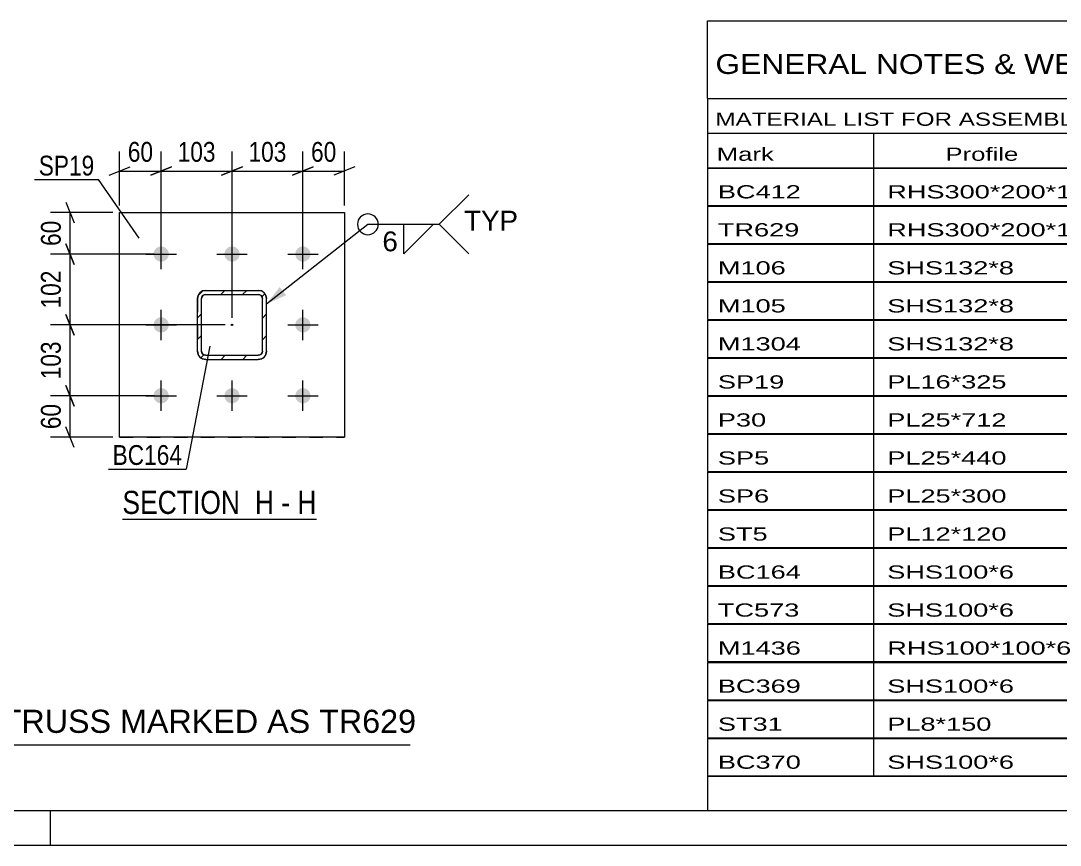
# Model space of a CAD drawing. Header units: millimetres. Extents: x -81 to 760, y -449 to 145.
# Drawn here: x 335.6 to 486, y -448.7 to -329.4 of the extents above; entities that cross this region are included whole.
import ezdxf

# ---------------------------------------------------------------- set-up
doc = ezdxf.new("R2010")
doc.units = ezdxf.units.MM
doc.linetypes.add('DXK_LINE_DOT2', pattern=[3.9198, 1.9599, -1.9599])
doc.linetypes.add('DXK_LINE_DOT3', pattern=[5.9187, 2.979, -0.9799, 0.9799, -0.9799])
doc.styles.add('Arial', font='ARIAL.TTF', dxfattribs={"height": 0.2})
doc.styles.add('Arial Narrow', font='ARIALN.TTF', dxfattribs={"height": 0.2})

# ---------------------------------------------------------------- blocks, each defined once
blk = doc.blocks.new('Unknown-122571161-1134')
at = {"color": 5, "linetype": 'Continuous'}
for p, q in [((-76.05, -443.66), (754.95, -443.66)), ((339.95, -448.66), (339.95, -443.66)), ((-81.05, -448.66), (759.95, -448.66))]:
    blk.add_line(p, q, dxfattribs=at)
blk = doc.blocks.new('Unknown-122571161-12 - 6679')
at = {"color": 6, "linetype": 'Continuous'}
blk.add_line((350.33, -401.49), (378.4, -401.49), dxfattribs=at)
at = {"color": 0, "linetype": 'Continuous'}
for points in [[(368.44, -400.74), (368.44, -397.24), (350.33, -397.24), (350.33, -400.74)], [(372.26, -400.74), (372.26, -397.24), (369.49, -397.24), (369.49, -400.74)], [(374.58, -400.74), (374.58, -397.24), (373.31, -397.24), (373.31, -400.74)], [(378.4, -400.74), (378.4, -397.24), (375.63, -397.24), (375.63, -400.74)]]:
    blk.add_wipeout(points, dxfattribs=at)
at = {"color": 7, "linetype": 'Continuous', "style": 'Arial Narrow'}
for s, p in [('SECTION ', (350.33, -400.74)), ('H', (369.49, -400.74)), ('H', (375.63, -400.74)), ('-', (373.31, -400.74))]:
    blk.add_text(s, height=3.34, dxfattribs=at).set_placement(p)
blk = doc.blocks.new('Part-122571161-6742 - 6679')
at = {"color": 2, "linetype": 'Continuous'}
for p, q in [((349.93, -357.15), (349.93, -357.15)), ((349.93, -389.65), (349.93, -357.15)), ((349.93, -357.15), (382.43, -357.15)), ((382.43, -357.15), (382.43, -357.15)), ((382.43, -357.15), (382.43, -389.65)), ((349.93, -389.65), (349.93, -389.65)), ((382.43, -389.65), (349.93, -389.65)), ((382.43, -389.65), (382.43, -389.65))]:
    blk.add_line(p, q, dxfattribs=at)
at = {"color": 7, "linetype": 'DXK_LINE_DOT2'}
for p, q in [((349.93, -357.15), (382.43, -357.15)), ((349.93, -389.65), (382.43, -389.65))]:
    blk.add_line(p, q, dxfattribs=at)
blk = doc.blocks.new('Part-122571161-6706 - 6679')
at = {"linetype": 'Continuous'}
h = blk.add_hatch(dxfattribs=at)
h.set_pattern_fill('', scale=0.7, style=0, pattern_type=0)
h.set_pattern_definition([(45, (361.9254, -368.4903), (-1.57154, 1.57154), [])])
h.paths.add_polyline_path([(362.38, -368.4), (361.93, -368.49), (361.54, -368.75), (361.28, -369.14), (361.18, -369.6), (361.18, -377.2), (361.28, -377.66), (361.54, -378.05), (361.93, -378.31), (362.38, -378.4), (369.98, -378.4), (370.44, -378.31), (370.83, -378.05), (371.09, -377.66), (371.18, -377.2), (371.18, -369.6), (371.09, -369.14), (370.83, -368.75), (370.44, -368.49), (369.98, -368.4)])
h.paths.add_polyline_path([(369.98, -369), (370.21, -369.04), (370.41, -369.17), (370.54, -369.37), (370.58, -369.6), (370.58, -377.2), (370.54, -377.43), (370.41, -377.62), (370.21, -377.75), (369.98, -377.8), (362.38, -377.8), (362.15, -377.75), (361.96, -377.62), (361.83, -377.43), (361.78, -377.2), (361.78, -369.6), (361.83, -369.37), (361.96, -369.17), (362.15, -369.04), (362.38, -369)])
blk.add_hatch(color=246, dxfattribs=at).paths.add_polyline_path([(366.18, -373.5, -1), (366.18, -373.3, -1)])
at = {"color": 7, "linetype": 'DXK_LINE_DOT2'}
for p, q in [((361.18, -369.6), (361.28, -369.14)), ((361.18, -369.6), (361.18, -377.2)), ((361.83, -369.37), (361.78, -369.6)), ((361.78, -377.2), (361.78, -369.6)), ((361.96, -369.17), (361.83, -369.37)), ((361.93, -368.49), (362.38, -368.4)), ((362.15, -369.04), (361.96, -369.17)), ((362.38, -369), (362.15, -369.04)), ((362.38, -368.4), (369.98, -368.4)), ((362.38, -369), (369.98, -369)), ((369.98, -368.4), (370.44, -368.49)), ((370.21, -369.04), (369.98, -369)), ((370.41, -369.17), (370.21, -369.04)), ((370.54, -369.37), (370.41, -369.17)), ((370.58, -369.6), (370.54, -369.37)), ((370.58, -377.2), (370.58, -369.6)), ((371.09, -369.14), (371.18, -369.6)), ((371.18, -377.2), (371.18, -369.6)), ((361.28, -377.66), (361.18, -377.2)), ((361.78, -377.2), (361.83, -377.43)), ((370.54, -377.43), (370.58, -377.2)), ((371.18, -377.2), (371.09, -377.66)), ((361.83, -377.43), (361.96, -377.62)), ((362.38, -378.4), (361.93, -378.31)), ((361.96, -377.62), (362.15, -377.75)), ((362.15, -377.75), (362.38, -377.8)), ((362.38, -377.8), (369.98, -377.8)), ((362.38, -378.4), (369.98, -378.4)), ((369.98, -377.8), (370.21, -377.75)), ((370.44, -378.31), (369.98, -378.4)), ((370.21, -377.75), (370.41, -377.62)), ((370.41, -377.62), (370.54, -377.43))]:
    blk.add_line(p, q, dxfattribs=at)
at = {"color": 2, "linetype": 'Continuous'}
for p, q in [((361.28, -369.14), (361.18, -369.6)), ((361.18, -369.6), (361.18, -369.6)), ((361.18, -377.2), (361.18, -369.6)), ((361.78, -369.6), (361.83, -369.37)), ((361.78, -369.6), (361.78, -369.6)), ((361.78, -377.2), (361.78, -369.6)), ((361.83, -369.37), (361.96, -369.17)), ((362.38, -368.4), (361.93, -368.49)), ((361.96, -369.17), (362.15, -369.04)), ((362.15, -369.04), (362.38, -369)), ((362.38, -368.4), (362.38, -368.4)), ((362.38, -368.4), (369.98, -368.4)), ((362.38, -369), (362.38, -369)), ((362.38, -369), (369.98, -369)), ((369.98, -368.4), (369.98, -368.4)), ((370.44, -368.49), (369.98, -368.4)), ((369.98, -369), (369.98, -369)), ((369.98, -369), (370.21, -369.04)), ((370.21, -369.04), (370.41, -369.17)), ((370.41, -369.17), (370.54, -369.37)), ((370.54, -369.37), (370.58, -369.6)), ((370.58, -369.6), (370.58, -369.6)), ((370.58, -377.2), (370.58, -369.6)), ((371.18, -369.6), (371.09, -369.14)), ((371.18, -369.6), (371.18, -369.6)), ((371.18, -377.2), (371.18, -369.6)), ((361.18, -377.2), (361.18, -377.2)), ((361.18, -377.2), (361.28, -377.66)), ((361.78, -377.2), (361.78, -377.2)), ((361.83, -377.43), (361.78, -377.2)), ((370.58, -377.2), (370.54, -377.43)), ((370.58, -377.2), (370.58, -377.2)), ((371.09, -377.66), (371.18, -377.2)), ((371.18, -377.2), (371.18, -377.2)), ((361.96, -377.62), (361.83, -377.43)), ((361.93, -378.31), (362.38, -378.4)), ((362.15, -377.75), (361.96, -377.62)), ((362.38, -377.8), (362.15, -377.75)), ((362.38, -377.8), (362.38, -377.8)), ((362.38, -377.8), (369.98, -377.8)), ((362.38, -378.4), (362.38, -378.4)), ((362.38, -378.4), (369.98, -378.4)), ((370.21, -377.75), (369.98, -377.8)), ((369.98, -377.8), (369.98, -377.8)), ((369.98, -378.4), (370.44, -378.31)), ((369.98, -378.4), (369.98, -378.4)), ((370.41, -377.62), (370.21, -377.75)), ((370.54, -377.43), (370.41, -377.62))]:
    blk.add_line(p, q, dxfattribs=at)
at = {"color": 7, "linetype": 'DXK_LINE_DOT3'}
blk.add_line((366.18, -373.4), (366.18, -373.4), dxfattribs=at)
at = {"color": 246, "linetype": 'DXK_LINE_DOT2'}
blk.add_line((366.18, -373.4), (366.18, -373.4), dxfattribs=at)
at = {"color": 246, "linetype": 'Continuous'}
blk.add_circle((366.18, -373.4), 0.1, dxfattribs=at)
at = {"color": 7, "linetype": 'DXK_LINE_DOT2'}
for centre, start, end in [((362.38, -369.6), 112.5, 157.5), ((369.98, -369.6), 22.5, 67.5), ((362.38, -377.2), 202.5, 247.5), ((369.98, -377.2), 292.5, 337.5)]:
    blk.add_arc(centre, 1.2, start, end, dxfattribs=at)
at = {"color": 2, "linetype": 'Continuous'}
for centre, start, end in [((362.38, -369.6), 112.5, 157.5), ((369.98, -369.6), 22.5, 67.5), ((362.38, -377.2), 202.5, 247.5), ((369.98, -377.2), 292.5, 337.5)]:
    blk.add_arc(centre, 1.2, start, end, dxfattribs=at)
blk = doc.blocks.new('Bolt-122571161-6793 - 6679')
at = {"linetype": 'Continuous'}
for points in [[(355.93, -362.05), (356.16, -362.07), (356.38, -362.14), (356.58, -362.26), (356.75, -362.41), (356.89, -362.6), (356.98, -362.81), (357.03, -363.03), (357.03, -363.26), (356.98, -363.49), (356.89, -363.7), (356.75, -363.89), (356.58, -364.04), (356.38, -364.15), (356.16, -364.22), (355.93, -364.25), (355.71, -364.22), (355.49, -364.15), (355.29, -364.04), (355.12, -363.89), (354.98, -363.7), (354.89, -363.49), (354.84, -363.26), (354.84, -363.03), (354.89, -362.81), (354.98, -362.6), (355.12, -362.41), (355.29, -362.26), (355.49, -362.14), (355.71, -362.07)], [(366.18, -362.05), (366.41, -362.07), (366.63, -362.14), (366.83, -362.26), (367, -362.41), (367.14, -362.6), (367.23, -362.81), (367.28, -363.03), (367.28, -363.26), (367.23, -363.49), (367.14, -363.7), (367, -363.89), (366.83, -364.04), (366.63, -364.15), (366.41, -364.22), (366.18, -364.25), (365.96, -364.22), (365.74, -364.15), (365.54, -364.04), (365.37, -363.89), (365.23, -363.7), (365.14, -363.49), (365.09, -363.26), (365.09, -363.03), (365.14, -362.81), (365.23, -362.6), (365.37, -362.41), (365.54, -362.26), (365.74, -362.14), (365.96, -362.07)], [(376.43, -362.05), (376.66, -362.07), (376.88, -362.14), (377.08, -362.26), (377.25, -362.41), (377.39, -362.6), (377.48, -362.81), (377.53, -363.03), (377.53, -363.26), (377.48, -363.49), (377.39, -363.7), (377.25, -363.89), (377.08, -364.04), (376.88, -364.15), (376.66, -364.22), (376.43, -364.25), (376.21, -364.22), (375.99, -364.15), (375.79, -364.04), (375.62, -363.89), (375.48, -363.7), (375.39, -363.49), (375.34, -363.26), (375.34, -363.03), (375.39, -362.81), (375.48, -362.6), (375.62, -362.41), (375.79, -362.26), (375.99, -362.14), (376.21, -362.07)], [(355.93, -372.3), (356.16, -372.32), (356.38, -372.39), (356.58, -372.51), (356.75, -372.66), (356.89, -372.85), (356.98, -373.06), (357.03, -373.28), (357.03, -373.51), (356.98, -373.74), (356.89, -373.95), (356.75, -374.14), (356.58, -374.29), (356.38, -374.4), (356.16, -374.47), (355.93, -374.5), (355.71, -374.47), (355.49, -374.4), (355.29, -374.29), (355.12, -374.14), (354.98, -373.95), (354.89, -373.74), (354.84, -373.51), (354.84, -373.28), (354.89, -373.06), (354.98, -372.85), (355.12, -372.66), (355.29, -372.51), (355.49, -372.39), (355.71, -372.32)], [(376.43, -372.3), (376.66, -372.32), (376.88, -372.39), (377.08, -372.51), (377.25, -372.66), (377.39, -372.85), (377.48, -373.06), (377.53, -373.28), (377.53, -373.51), (377.48, -373.74), (377.39, -373.95), (377.25, -374.14), (377.08, -374.29), (376.88, -374.4), (376.66, -374.47), (376.43, -374.5), (376.21, -374.47), (375.99, -374.4), (375.79, -374.29), (375.62, -374.14), (375.48, -373.95), (375.39, -373.74), (375.34, -373.51), (375.34, -373.28), (375.39, -373.06), (375.48, -372.85), (375.62, -372.66), (375.79, -372.51), (375.99, -372.39), (376.21, -372.32)], [(355.93, -382.55), (356.16, -382.57), (356.38, -382.64), (356.58, -382.76), (356.75, -382.91), (356.89, -383.1), (356.98, -383.31), (357.03, -383.53), (357.03, -383.76), (356.98, -383.99), (356.89, -384.2), (356.75, -384.39), (356.58, -384.54), (356.38, -384.65), (356.16, -384.72), (355.93, -384.75), (355.71, -384.72), (355.49, -384.65), (355.29, -384.54), (355.12, -384.39), (354.98, -384.2), (354.89, -383.99), (354.84, -383.76), (354.84, -383.53), (354.89, -383.31), (354.98, -383.1), (355.12, -382.91), (355.29, -382.76), (355.49, -382.64), (355.71, -382.57)], [(366.18, -382.55), (366.41, -382.57), (366.63, -382.64), (366.83, -382.76), (367, -382.91), (367.14, -383.1), (367.23, -383.31), (367.28, -383.53), (367.28, -383.76), (367.23, -383.99), (367.14, -384.2), (367, -384.39), (366.83, -384.54), (366.63, -384.65), (366.41, -384.72), (366.18, -384.75), (365.96, -384.72), (365.74, -384.65), (365.54, -384.54), (365.37, -384.39), (365.23, -384.2), (365.14, -383.99), (365.09, -383.76), (365.09, -383.53), (365.14, -383.31), (365.23, -383.1), (365.37, -382.91), (365.54, -382.76), (365.74, -382.64), (365.96, -382.57)], [(376.43, -382.55), (376.66, -382.57), (376.88, -382.64), (377.08, -382.76), (377.25, -382.91), (377.39, -383.1), (377.48, -383.31), (377.53, -383.53), (377.53, -383.76), (377.48, -383.99), (377.39, -384.2), (377.25, -384.39), (377.08, -384.54), (376.88, -384.65), (376.66, -384.72), (376.43, -384.75), (376.21, -384.72), (375.99, -384.65), (375.79, -384.54), (375.62, -384.39), (375.48, -384.2), (375.39, -383.99), (375.34, -383.76), (375.34, -383.53), (375.39, -383.31), (375.48, -383.1), (375.62, -382.91), (375.79, -382.76), (375.99, -382.64), (376.21, -382.57)]]:
    blk.add_hatch(color=1, dxfattribs=at).paths.add_polyline_path(points)
at = {"color": 1, "linetype": 'Continuous'}
for p, q in [((355.93, -365.35), (355.93, -360.95)), ((366.18, -365.35), (366.18, -360.95)), ((376.43, -365.35), (376.43, -360.95)), ((353.73, -363.15), (358.13, -363.15)), ((363.98, -363.15), (368.38, -363.15)), ((374.23, -363.15), (378.63, -363.15)), ((355.93, -375.6), (355.93, -371.2)), ((376.43, -375.6), (376.43, -371.2)), ((353.73, -373.4), (358.13, -373.4)), ((374.23, -373.4), (378.63, -373.4)), ((355.93, -385.85), (355.93, -381.45)), ((366.18, -385.85), (366.18, -381.45)), ((376.43, -385.85), (376.43, -381.45)), ((353.73, -383.65), (358.13, -383.65)), ((363.98, -383.65), (368.38, -383.65)), ((374.23, -383.65), (378.63, -383.65))]:
    blk.add_line(p, q, dxfattribs=at)
blk = doc.blocks.new('StraightDimension-122571161-6806 - 6679')
at = {"color": 7, "linetype": 'Continuous'}
for p, q in [((376.43, -362.15), (376.43, -348.3)), ((382.43, -356.15), (382.43, -348.3)), ((374.93, -351.75), (377.93, -350.55)), ((376.43, -351.15), (382.43, -351.15)), ((383.93, -350.55), (380.93, -351.75))]:
    blk.add_line(p, q, dxfattribs=at)
at = {"color": 0}
blk.add_wipeout([(381.86, -350.4), (381.86, -346.2), (377.01, -346.2), (377.01, -350.4)], dxfattribs=at)
at = {"color": 3, "style": 'Arial Narrow'}
blk.add_text('60', height=2.863, dxfattribs=at).set_placement((377.61, -349.8))
blk = doc.blocks.new('StraightDimension-122571161-6798 - 6679')
at = {"color": 7, "linetype": 'Continuous'}
for p, q in [((366.18, -372.4), (366.18, -348.3)), ((376.43, -362.15), (376.43, -348.3)), ((364.68, -351.75), (367.68, -350.55)), ((366.18, -351.15), (376.43, -351.15)), ((377.93, -350.55), (374.93, -351.75))]:
    blk.add_line(p, q, dxfattribs=at)
at = {"color": 0}
blk.add_wipeout([(374.65, -350.4), (374.65, -346.2), (367.97, -346.2), (367.97, -350.4)], dxfattribs=at)
at = {"color": 3, "style": 'Arial Narrow'}
blk.add_text('103', height=2.863, dxfattribs=at).set_placement((368.57, -349.8))
blk = doc.blocks.new('StraightDimension-122571161-6816 - 6679')
at = {"color": 7, "linetype": 'Continuous'}
for p, q in [((349.93, -356.15), (349.93, -348.3)), ((355.93, -362.15), (355.93, -348.3)), ((348.43, -351.75), (351.43, -350.55)), ((349.93, -351.15), (355.93, -351.15)), ((357.43, -350.55), (354.43, -351.75))]:
    blk.add_line(p, q, dxfattribs=at)
at = {"color": 0}
blk.add_wipeout([(355.36, -350.4), (355.36, -346.2), (350.51, -346.2), (350.51, -350.4)], dxfattribs=at)
at = {"color": 3, "style": 'Arial Narrow'}
blk.add_text('60', height=2.863, dxfattribs=at).set_placement((351.11, -349.8))
blk = doc.blocks.new('StraightDimension-122571161-6826 - 6679')
at = {"color": 7, "linetype": 'Continuous'}
for p, q in [((355.93, -362.15), (355.93, -348.3)), ((366.18, -372.4), (366.18, -348.3)), ((354.43, -351.75), (357.43, -350.55)), ((355.93, -351.15), (366.18, -351.15)), ((367.68, -350.55), (364.68, -351.75))]:
    blk.add_line(p, q, dxfattribs=at)
at = {"color": 0}
blk.add_wipeout([(364.4, -350.4), (364.4, -346.2), (357.72, -346.2), (357.72, -350.4)], dxfattribs=at)
at = {"color": 3, "style": 'Arial Narrow'}
blk.add_text('103', height=2.863, dxfattribs=at).set_placement((358.32, -349.8))
blk = doc.blocks.new('StraightDimension-122571161-6835 - 6679')
at = {"color": 7, "linetype": 'Continuous'}
for p, q in [((342.16, -361.65), (343.36, -364.65)), ((354.93, -363.15), (339.91, -363.15)), ((342.76, -373.4), (342.76, -363.15)), ((343.36, -374.9), (342.16, -371.9)), ((365.18, -373.4), (339.91, -373.4))]:
    blk.add_line(p, q, dxfattribs=at)
at = {"color": 0}
blk.add_wipeout([(342.01, -364.93), (337.81, -364.93), (337.81, -371.62), (342.01, -371.62)], dxfattribs=at)
at = {"color": 3, "style": 'Arial Narrow'}
blk.add_text('102', height=2.863, rotation=90.0002, dxfattribs=at).set_placement((341.41, -371.02))
blk = doc.blocks.new('StraightDimension-122571161-6843 - 6679')
at = {"color": 7, "linetype": 'Continuous'}
for p, q in [((342.16, -355.65), (343.36, -358.65)), ((348.93, -357.15), (339.91, -357.15)), ((342.76, -363.15), (342.76, -357.15)), ((343.36, -364.65), (342.16, -361.65)), ((354.93, -363.15), (339.91, -363.15))]:
    blk.add_line(p, q, dxfattribs=at)
at = {"color": 0}
blk.add_wipeout([(342.01, -357.72), (337.81, -357.72), (337.81, -362.58), (342.01, -362.58)], dxfattribs=at)
at = {"color": 3, "style": 'Arial Narrow'}
blk.add_text('60', height=2.863, rotation=90.0002, dxfattribs=at).set_placement((341.41, -361.98))
blk = doc.blocks.new('StraightDimension-122571161-6853 - 6679')
at = {"color": 7, "linetype": 'Continuous'}
for p, q in [((342.16, -382.15), (343.36, -385.15)), ((354.93, -383.65), (339.91, -383.65)), ((342.76, -389.65), (342.76, -383.65)), ((343.36, -391.15), (342.16, -388.15)), ((348.93, -389.65), (339.91, -389.65))]:
    blk.add_line(p, q, dxfattribs=at)
at = {"color": 0}
blk.add_wipeout([(342.01, -384.22), (337.81, -384.22), (337.81, -389.08), (342.01, -389.08)], dxfattribs=at)
at = {"color": 3, "style": 'Arial Narrow'}
blk.add_text('60', height=2.863, rotation=90.0002, dxfattribs=at).set_placement((341.41, -388.48))
blk = doc.blocks.new('StraightDimension-122571161-6863 - 6679')
at = {"color": 7, "linetype": 'Continuous'}
for p, q in [((342.16, -371.9), (343.36, -374.9)), ((365.18, -373.4), (339.91, -373.4)), ((342.76, -383.65), (342.76, -373.4)), ((343.36, -385.15), (342.16, -382.15)), ((354.93, -383.65), (339.91, -383.65))]:
    blk.add_line(p, q, dxfattribs=at)
at = {"color": 0}
blk.add_wipeout([(342.01, -375.18), (337.81, -375.18), (337.81, -381.87), (342.01, -381.87)], dxfattribs=at)
at = {"color": 3, "style": 'Arial Narrow'}
blk.add_text('103', height=2.863, rotation=90.0002, dxfattribs=at).set_placement((341.41, -381.27))
blk = doc.blocks.new('Unknown-122571161-10631')
at = {"color": 7, "linetype": 'Continuous'}
for p, q in [((434.95, -329.41), (594.95, -329.41)), ((434.95, -340.66), (434.95, -329.41)), ((434.95, -340.66), (594.95, -340.66)), ((434.95, -340.66), (434.95, -345.66)), ((434.95, -345.66), (594.95, -345.66)), ((434.95, -345.66), (434.95, -350.66)), ((458.95, -345.66), (458.95, -350.66)), ((434.95, -350.66), (594.95, -350.66)), ((434.95, -350.71), (434.95, -356.11)), ((434.95, -350.71), (594.95, -350.71)), ((458.95, -350.66), (458.95, -356.16)), ((434.95, -356.11), (594.95, -356.11)), ((434.95, -356.21), (434.95, -361.61)), ((434.95, -356.21), (594.95, -356.21)), ((458.95, -356.16), (458.95, -361.66)), ((434.95, -361.61), (594.95, -361.61)), ((434.95, -361.71), (434.95, -367.11)), ((434.95, -361.71), (594.95, -361.71)), ((458.95, -361.66), (458.95, -367.16)), ((434.95, -367.11), (594.95, -367.11)), ((434.95, -367.21), (434.95, -372.61)), ((434.95, -367.21), (594.95, -367.21)), ((458.95, -367.16), (458.95, -372.66)), ((434.95, -372.61), (594.95, -372.61)), ((434.95, -372.71), (434.95, -378.11)), ((434.95, -372.71), (594.95, -372.71)), ((458.95, -372.66), (458.95, -378.16)), ((434.95, -378.11), (594.95, -378.11)), ((434.95, -378.21), (434.95, -383.61)), ((434.95, -378.21), (594.95, -378.21)), ((458.95, -378.16), (458.95, -383.66)), ((434.95, -383.61), (594.95, -383.61)), ((434.95, -383.71), (434.95, -389.11)), ((434.95, -383.71), (594.95, -383.71)), ((458.95, -383.66), (458.95, -389.16)), ((434.95, -389.11), (594.95, -389.11)), ((434.95, -389.21), (434.95, -394.61)), ((434.95, -389.21), (594.95, -389.21)), ((458.95, -389.16), (458.95, -394.66)), ((434.95, -394.61), (594.95, -394.61)), ((434.95, -394.71), (434.95, -400.11)), ((434.95, -394.71), (594.95, -394.71)), ((458.95, -394.66), (458.95, -400.16)), ((434.95, -400.11), (594.95, -400.11)), ((434.95, -400.21), (434.95, -405.61)), ((434.95, -400.21), (594.95, -400.21)), ((458.95, -400.16), (458.95, -405.66)), ((434.95, -405.61), (594.95, -405.61)), ((434.95, -405.71), (434.95, -411.11)), ((434.95, -405.71), (594.95, -405.71)), ((458.95, -405.66), (458.95, -411.16)), ((434.95, -411.11), (594.95, -411.11)), ((434.95, -411.21), (434.95, -416.61)), ((434.95, -411.21), (594.95, -411.21)), ((458.95, -411.16), (458.95, -416.66)), ((434.95, -416.61), (594.95, -416.61)), ((434.95, -416.71), (434.95, -422.11)), ((434.95, -416.71), (594.95, -416.71)), ((458.95, -416.66), (458.95, -422.16)), ((434.95, -422.11), (594.95, -422.11)), ((434.95, -422.21), (434.95, -427.61)), ((434.95, -422.21), (594.95, -422.21)), ((458.95, -422.16), (458.95, -427.66)), ((434.95, -427.61), (594.95, -427.61)), ((434.95, -427.71), (434.95, -433.11)), ((434.95, -427.71), (594.95, -427.71)), ((458.95, -427.66), (458.95, -433.16)), ((434.95, -433.11), (594.95, -433.11)), ((434.95, -433.21), (434.95, -438.61)), ((434.95, -433.21), (594.95, -433.21)), ((458.95, -433.16), (458.95, -438.66)), ((434.95, -438.61), (594.95, -438.61)), ((434.95, -438.66), (594.95, -438.66)), ((434.95, -438.66), (434.95, -443.66)), ((434.95, -443.66), (594.95, -443.66))]:
    blk.add_line(p, q, dxfattribs=at)
at = {"color": 7, "style": 'Arial Narrow'}
for s, height, width, p in [('GENERAL NOTES & WELD DETAILS :', 2.8633, 1.4, (436.1, -337.1)), ("MATERIAL LIST FOR ASSEMBLY MK'D", 1.9089, 1.6, (436.1, -344.6)), ('Mark', 1.909, 1.7, (436.28, -349.66)), ('Profile', 1.909, 1.7, (469.36, -349.66))]:
    blk.add_text(s, height=height, dxfattribs=dict(at, width=width)).set_placement(p)
at = {"color": 7, "linetype": 'Continuous', "style": 'Arial Narrow', "width": 1.794707}
for s, height, p in [('BC412', 1.909, (436.45, -355.1)), ('RHS300*200*10', 1.9089, (460.95, -355.1)), ('TR629', 1.909, (436.45, -360.6)), ('RHS300*200*10', 1.9089, (460.95, -360.6)), ('M106', 1.909, (436.45, -366.1)), ('SHS132*8', 1.909, (460.95, -366.1)), ('M105', 1.909, (436.45, -371.6)), ('SHS132*8', 1.909, (460.95, -371.6)), ('M1304', 1.909, (436.45, -377.1)), ('SHS132*8', 1.909, (460.95, -377.1)), ('SP19', 1.909, (436.45, -382.6)), ('PL16*325', 1.909, (460.95, -382.6)), ('P30', 1.909, (436.45, -388.1)), ('PL25*712', 1.909, (460.95, -388.1)), ('SP5', 1.909, (436.45, -393.6)), ('PL25*440', 1.909, (460.95, -393.6)), ('SP6', 1.909, (436.45, -399.1)), ('PL25*300', 1.909, (460.95, -399.1)), ('ST5', 1.909, (436.45, -404.6)), ('PL12*120', 1.909, (460.95, -404.6)), ('BC164', 1.909, (436.45, -410.1)), ('SHS100*6', 1.909, (460.95, -410.1)), ('TC573', 1.909, (436.45, -415.6)), ('SHS100*6', 1.909, (460.95, -415.6)), ('M1436', 1.909, (436.45, -421.1)), ('RHS100*100*6', 1.9089, (460.95, -421.1)), ('BC369', 1.909, (436.45, -426.6)), ('SHS100*6', 1.909, (460.95, -426.6)), ('ST31', 1.909, (436.45, -432.1)), ('PL8*150', 1.909, (460.95, -432.1)), ('BC370', 1.909, (436.45, -437.6)), ('SHS100*6', 1.909, (460.95, -437.6))]:
    blk.add_text(s, height=height, dxfattribs=at).set_placement(p)
blk = doc.blocks.new('Unknown-122571161-10632')
at = {"color": 7, "linetype": 'Continuous'}
blk.add_line((321.95, -434.16), (391.95, -434.16), dxfattribs=at)
at = {"color": 7, "style": 'Arial'}
blk.add_text('ONE-TRUSS MARKED AS TR629', height=3.3428, dxfattribs=at).set_placement((321.19, -432.41))
blk = doc.blocks.new('Mark-122571161-6702 - 6679')
at = {"color": 0}
blk.add_wipeout([(358.96, -393.65), (358.96, -390.65), (348.91, -390.65), (348.91, -393.65)], dxfattribs=at)
blk.add_wipeout([(358.96, -393.65), (358.96, -390.65), (348.91, -390.65), (348.91, -393.65)], dxfattribs=at)
at = {"color": 30, "linetype": 'Continuous'}
for p in [(362.98, -376.48), (348.31, -394.25)]:
    blk.add_line(p, (359.56, -394.25), dxfattribs=at)
at = {"color": 3, "style": 'Arial Narrow'}
blk.add_text('BC164', height=2.863, dxfattribs=at).set_placement((348.91, -393.65))
blk = doc.blocks.new('Mark-122571161-6738 - 6679')
at = {"color": 0}
blk.add_wipeout([(346.27, -351.79), (346.27, -348.79), (338.23, -348.79), (338.23, -351.79)], dxfattribs=at)
blk.add_wipeout([(346.27, -351.79), (346.27, -348.79), (338.23, -348.79), (338.23, -351.79)], dxfattribs=at)
at = {"color": 30, "linetype": 'Continuous'}
for p in [(337.63, -352.39), (352.77, -360.84)]:
    blk.add_line(p, (346.87, -352.39), dxfattribs=at)
at = {"color": 3, "style": 'Arial Narrow'}
blk.add_text('SP19', height=2.863, dxfattribs=at).set_placement((338.23, -351.79))
blk = doc.blocks.new('WeldMark-122571161-6871 - 6679')
at = {"linetype": 'Continuous'}
blk.add_hatch(color=30, dxfattribs=at).paths.add_polyline_path([(374.01, -369.1), (371.18, -370.36), (373.08, -367.92)])
at = {"color": 3, "linetype": 'Continuous'}
for q in [(400.44, -354.57), (400.44, -363.14)]:
    blk.add_line((396.16, -358.85), q, dxfattribs=at)
at = {"color": 30, "linetype": 'Continuous'}
blk.add_line((371.18, -370.36), (385.83, -358.85), dxfattribs=at)
at = {"color": 3, "linetype": 'Continuous'}
blk.add_arc((385.83, -358.85), 1.5, 90, 270, dxfattribs=at)
at = {"color": 0}
blk.add_wipeout([(390.36, -362.95), (390.36, -359.55), (387.73, -359.55), (387.73, -362.95)], dxfattribs=at)
at = {"color": 30, "linetype": 'Continuous'}
blk.add_line((385.83, -358.85), (396.16, -358.85), dxfattribs=at)
at = {"color": 3, "linetype": 'Continuous'}
for p, q in [((391.02, -358.85), (395.3, -358.85)), ((395.3, -358.85), (391.02, -363.14)), ((391.02, -363.14), (391.02, -358.85))]:
    blk.add_line(p, q, dxfattribs=at)
blk.add_arc((385.83, -358.85), 1.5, 270, 90, dxfattribs=at)
at = {"color": 3, "style": 'Arial'}
blk.add_text('6', height=2.87, dxfattribs=at).set_placement((387.93, -362.75))
at = {"color": 0, "linetype": 'Continuous'}
blk.add_wipeout([(407.53, -359.75), (407.53, -356.75), (399.76, -356.75), (399.76, -359.75)], dxfattribs=at)
blk.add_wipeout([(407.53, -359.75), (407.53, -356.75), (399.76, -356.75), (399.76, -359.75)], dxfattribs=at)
at = {"color": 3, "linetype": 'Continuous', "style": 'Arial'}
blk.add_text('TYP', height=2.865, dxfattribs=at).set_placement((399.76, -359.75))

msp = doc.modelspace()

# ---------------------------------------------------------------- block references
for name in ['Unknown-122571161-1134', 'Unknown-122571161-10631', 'Part-122571161-6742 - 6679', 'Bolt-122571161-6793 - 6679', 'Part-122571161-6706 - 6679', 'Unknown-122571161-10632']:
    msp.add_blockref(name, (0, 0))

# ---------------------------------------------------------------- next in the draw order: block references
for name in ['StraightDimension-122571161-6816 - 6679', 'StraightDimension-122571161-6806 - 6679', 'StraightDimension-122571161-6853 - 6679', 'Unknown-122571161-12 - 6679']:
    msp.add_blockref(name, (0, 0))

# ---------------------------------------------------------------- next in the draw order: block references
msp.add_blockref('StraightDimension-122571161-6798 - 6679', (0, 0))

# ---------------------------------------------------------------- next in the draw order: block references
for name in ['StraightDimension-122571161-6826 - 6679', 'WeldMark-122571161-6871 - 6679']:
    msp.add_blockref(name, (0, 0))

# ---------------------------------------------------------------- next in the draw order: block references
msp.add_blockref('StraightDimension-122571161-6835 - 6679', (0, 0))

# ---------------------------------------------------------------- next in the draw order: block references
for name in ['StraightDimension-122571161-6843 - 6679', 'StraightDimension-122571161-6863 - 6679']:
    msp.add_blockref(name, (0, 0))

# ---------------------------------------------------------------- next in the draw order: block references
for name in ['Mark-122571161-6738 - 6679', 'Mark-122571161-6702 - 6679']:
    msp.add_blockref(name, (0, 0))

doc.saveas('drawing.dxf')
